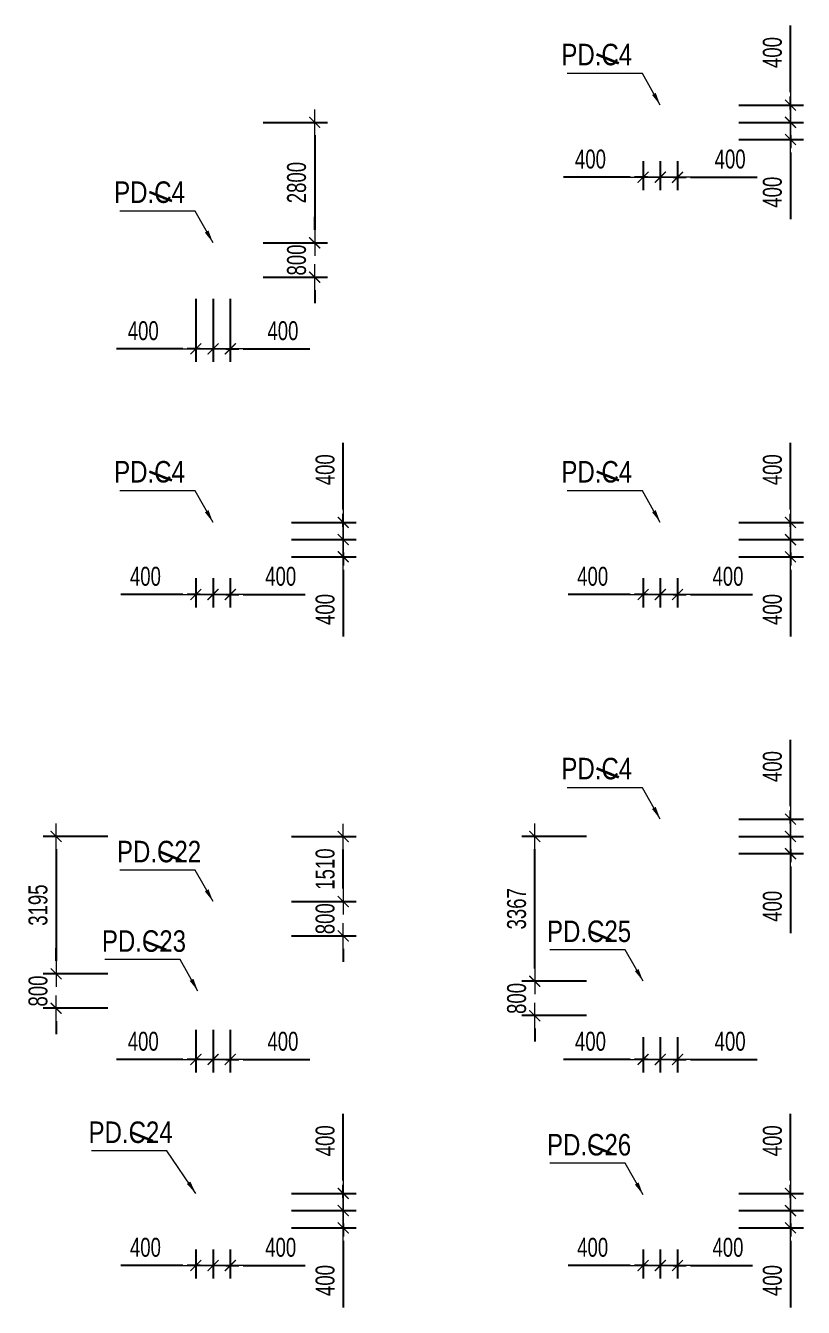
# Model space of a CAD drawing. Header units: millimetres. Extents: x -259680 to 286077, y -1281 to 94455.
# Drawn here: x 156791 to 174877, y 53751 to 83549 of the extents above; entities that cross this region are included whole.
import ezdxf
from ezdxf.enums import TextEntityAlignment as Align

# ---------------------------------------------------------------- set-up
doc = ezdxf.new("R2010")
doc.units = ezdxf.units.MM
doc.layers.get('Defpoints').update_dxf_attribs({"color": 151, "lineweight": 9})
for name, color, linetype, lineweight in [('$0$C1', 20, 'Continuous', 35), ('$1$NDC_S_ANNO', 7, 'Continuous', 20), ('$1$NDC_S_DIM', 1, 'Continuous', 15), ('NDC_S_DIM', 1, 'Continuous', 15)]:
    doc.layers.add(name, color=color, linetype=linetype, lineweight=lineweight)
doc.styles.add('$1$NDC_DIM', font='', dxfattribs={"width": 0.75})
doc.styles.add('$2$ARIAL', font='arial.ttf', dxfattribs={"width": 0.8})
doc.styles.add('NDC_DIM', font='', dxfattribs={"width": 0.75})
doc.styles.get('$1$NDC_DIM').set_extended_font_data('Dotum')
doc.styles.get('NDC_DIM').set_extended_font_data('Dotum')
doc.dimstyles.new('$0$NDC_dim_150', dxfattribs={"dimscale": 150, "dimtxt": 2.2, "dimasz": 1.5, "dimexe": 1.5, "dimexo": 2.5, "dimgap": 1, "dimtad": 1, "dimdec": 0, "dimzin": 0, "dimdsep": 46, "dimtxsty": '$1$NDC_DIM', "dimblk": '$1$DIMMARK', "dimcen": 0.09, "dimdle": 1.2, "dimclrd": 1, "dimclre": 1, "dimclrt": 3, "dimadec": 0, "dimazin": 0, "dimtfac": 1, "dimtdec": 0, "dimtix": 1, "dimtofl": 0, "dimtmove": 0, "dimatfit": 3, "dimfxl": 6, "dimfxlon": 1, "dimtolj": 1, "dimtzin": 0, "dimarcsym": 0})
doc.dimstyles.new('$1$NDC_dim_iso', dxfattribs={"dimtxt": 2.2, "dimasz": 1, "dimexe": 1.5, "dimexo": 2.5, "dimgap": 1, "dimtad": 1, "dimdec": 0, "dimzin": 0, "dimdsep": 46, "dimtxsty": '$1$NDC_DIM', "dimblk": '$1$DIMMARK', "dimcen": 0.09, "dimdle": 1.2, "dimclrd": 1, "dimclre": 1, "dimclrt": 3, "dimadec": 0, "dimazin": 0, "dimtfac": 1, "dimtdec": 0, "dimtix": 1, "dimtofl": 0, "dimtmove": 0, "dimatfit": 3, "dimfxl": 6, "dimfxlon": 1, "dimtolj": 1, "dimtzin": 0, "dimarcsym": 0})
doc.dimstyles.new('NDC_dim_200', dxfattribs={"dimscale": 200, "dimtxt": 2.2, "dimasz": 1.5, "dimexe": 1.5, "dimexo": 2.5, "dimgap": 1, "dimtad": 1, "dimdec": 0, "dimzin": 0, "dimdsep": 46, "dimtxsty": 'NDC_DIM', "dimblk": 'DIMMARK', "dimcen": 0.09, "dimdle": 1.2, "dimclrd": 1, "dimclre": 1, "dimclrt": 3, "dimadec": 0, "dimazin": 0, "dimtfac": 1, "dimtdec": 0, "dimtix": 1, "dimtofl": 0, "dimtmove": 0, "dimatfit": 3, "dimfxl": 6, "dimfxlon": 1, "dimtolj": 1, "dimtzin": 0, "dimarcsym": 0})

# ---------------------------------------------------------------- blocks, each defined once
blk = doc.blocks.new('$1$DIMMARK')
at = {"layer": '$1$NDC_S_DIM', "color": 1}
blk.add_line((-1.5, 0), (1, 0), dxfattribs=at)
at = {"layer": '$1$NDC_S_DIM', "color": 2, "const_width": 0.1}
blk.add_lwpolyline([(-0.424, -0.424), (0.424, 0.424)], dxfattribs=at)
blk = doc.blocks.new('DIMMARK')
at = {"layer": 'NDC_S_DIM', "color": 1}
blk.add_line((-1.5, 0), (1, 0), dxfattribs=at)
at = {"layer": 'NDC_S_DIM', "color": 2, "const_width": 0.1}
blk.add_lwpolyline([(-0.424, -0.424), (0.424, 0.424)], dxfattribs=at)
blk = doc.blocks.new('*D714')
at = {"layer": 'Defpoints', "color": 0, "ltscale": 100, "transparency": 16777216}
for p in [(161150, 71200), (161550, 71200), (161550, 70324)]:
    blk.add_point(p, dxfattribs=at)
at = {"layer": 'NDC_S_DIM', "color": 1, "lineweight": -2, "ltscale": 100, "transparency": 16777216}
for p, q in [((161150, 70700), (161150, 70024)), ((161550, 70700), (161550, 70024)), ((160850, 70324), (160550, 70324)), ((161850, 70324), (163295, 70324))]:
    blk.add_line(p, q, dxfattribs=at)
at = {"layer": 'NDC_S_DIM', "color": 1, "lineweight": -2, "ltscale": 100, "transparency": 16777216, "xscale": 300, "yscale": 300, "zscale": 300}
blk.add_blockref('DIMMARK', (161150, 70324), dxfattribs=at)
at = {"layer": 'NDC_S_DIM', "color": 1, "lineweight": -2, "ltscale": 100, "transparency": 16777216, "xscale": 300, "yscale": 300, "zscale": 300, "rotation": 180}
blk.add_blockref('DIMMARK', (161550, 70324), dxfattribs=at)
at = {"layer": 'NDC_S_DIM', "color": 3, "ltscale": 100, "transparency": 16777216, "insert": (162723, 70745), "char_height": 440, "attachment_point": 5, "style": 'NDC_DIM'}
blk.add_mtext('\\A1;400', dxfattribs=at)
blk = doc.blocks.new('*D715')
at = {"layer": 'Defpoints', "color": 0, "ltscale": 100, "transparency": 16777216}
for p in [(160750, 71200), (161150, 71200), (161150, 70324)]:
    blk.add_point(p, dxfattribs=at)
at = {"layer": 'NDC_S_DIM', "color": 1, "lineweight": -2, "ltscale": 100, "transparency": 16777216}
for p, q in [((160750, 70700), (160750, 70024)), ((161150, 70700), (161150, 70024)), ((160450, 70324), (159005, 70324)), ((161450, 70324), (161750, 70324))]:
    blk.add_line(p, q, dxfattribs=at)
at = {"layer": 'NDC_S_DIM', "color": 1, "lineweight": -2, "ltscale": 100, "transparency": 16777216, "xscale": 300, "yscale": 300, "zscale": 300}
blk.add_blockref('DIMMARK', (160750, 70324), dxfattribs=at)
at = {"layer": 'NDC_S_DIM', "color": 1, "lineweight": -2, "ltscale": 100, "transparency": 16777216, "xscale": 300, "yscale": 300, "zscale": 300, "rotation": 180}
blk.add_blockref('DIMMARK', (161150, 70324), dxfattribs=at)
at = {"layer": 'NDC_S_DIM', "color": 3, "ltscale": 100, "transparency": 16777216, "insert": (159577, 70745), "char_height": 440, "attachment_point": 5, "style": 'NDC_DIM'}
blk.add_mtext('\\A1;400', dxfattribs=at)
blk = doc.blocks.new('*D716')
at = {"layer": 'Defpoints', "color": 0, "ltscale": 100, "transparency": 16777216}
for p in [(161550, 72000), (164177, 72000), (161550, 71600)]:
    blk.add_point(p, dxfattribs=at)
at = {"layer": 'NDC_S_DIM', "color": 1, "lineweight": -2, "ltscale": 100, "transparency": 16777216}
for p, q in [((164177, 72300), (164177, 73849)), ((162977, 72000), (164477, 72000)), ((162977, 71600), (164477, 71600)), ((164177, 71300), (164177, 71000))]:
    blk.add_line(p, q, dxfattribs=at)
at = {"layer": 'NDC_S_DIM', "color": 1, "lineweight": -2, "ltscale": 100, "transparency": 16777216, "xscale": 300, "yscale": 300, "zscale": 300}
for p, rotation in [((164177, 72000), 270), ((164177, 71600), 90)]:
    blk.add_blockref('DIMMARK', p, dxfattribs=dict(at, rotation=rotation))
at = {"layer": 'NDC_S_DIM', "color": 3, "ltscale": 100, "transparency": 16777216, "insert": (163757, 73224), "char_height": 440, "attachment_point": 5, "rotation": 90, "style": 'NDC_DIM'}
blk.add_mtext('\\A1;400', dxfattribs=at)
blk = doc.blocks.new('*D717')
at = {"layer": 'Defpoints', "color": 0, "ltscale": 100, "transparency": 16777216}
for p in [(161550, 71600), (164177, 71600), (161550, 71200)]:
    blk.add_point(p, dxfattribs=at)
at = {"layer": 'NDC_S_DIM', "color": 1, "lineweight": -2, "ltscale": 100, "transparency": 16777216}
for p, q in [((164177, 71900), (164177, 72200)), ((162977, 71600), (164477, 71600)), ((162977, 71200), (164477, 71200)), ((164177, 70900), (164177, 69351))]:
    blk.add_line(p, q, dxfattribs=at)
at = {"layer": 'NDC_S_DIM', "color": 1, "lineweight": -2, "ltscale": 100, "transparency": 16777216, "xscale": 300, "yscale": 300, "zscale": 300}
for p, rotation in [((164177, 71600), 270), ((164177, 71200), 90)]:
    blk.add_blockref('DIMMARK', p, dxfattribs=dict(at, rotation=rotation))
at = {"layer": 'NDC_S_DIM', "color": 3, "ltscale": 100, "transparency": 16777216, "insert": (163757, 69976), "char_height": 440, "attachment_point": 5, "rotation": 90, "style": 'NDC_DIM'}
blk.add_mtext('\\A1;400', dxfattribs=at)
blk = doc.blocks.new('*D718')
at = {"layer": 'Defpoints', "color": 0, "ltscale": 100, "transparency": 16777216}
for p in [(171550, 71200), (171950, 71200), (171950, 70324)]:
    blk.add_point(p, dxfattribs=at)
at = {"layer": 'NDC_S_DIM', "color": 1, "lineweight": -2, "ltscale": 100, "transparency": 16777216}
for p, q in [((171550, 70700), (171550, 70024)), ((171950, 70700), (171950, 70024)), ((171250, 70324), (170950, 70324)), ((172250, 70324), (173695, 70324))]:
    blk.add_line(p, q, dxfattribs=at)
at = {"layer": 'NDC_S_DIM', "color": 1, "lineweight": -2, "ltscale": 100, "transparency": 16777216, "xscale": 300, "yscale": 300, "zscale": 300}
blk.add_blockref('DIMMARK', (171550, 70324), dxfattribs=at)
at = {"layer": 'NDC_S_DIM', "color": 1, "lineweight": -2, "ltscale": 100, "transparency": 16777216, "xscale": 300, "yscale": 300, "zscale": 300, "rotation": 180}
blk.add_blockref('DIMMARK', (171950, 70324), dxfattribs=at)
at = {"layer": 'NDC_S_DIM', "color": 3, "ltscale": 100, "transparency": 16777216, "insert": (173123, 70745), "char_height": 440, "attachment_point": 5, "style": 'NDC_DIM'}
blk.add_mtext('\\A1;400', dxfattribs=at)
blk = doc.blocks.new('*D719')
at = {"layer": 'Defpoints', "color": 0, "ltscale": 100, "transparency": 16777216}
for p in [(171150, 71200), (171550, 71200), (171550, 70324)]:
    blk.add_point(p, dxfattribs=at)
at = {"layer": 'NDC_S_DIM', "color": 1, "lineweight": -2, "ltscale": 100, "transparency": 16777216}
for p, q in [((171150, 70700), (171150, 70024)), ((171550, 70700), (171550, 70024)), ((170850, 70324), (169405, 70324)), ((171850, 70324), (172150, 70324))]:
    blk.add_line(p, q, dxfattribs=at)
at = {"layer": 'NDC_S_DIM', "color": 1, "lineweight": -2, "ltscale": 100, "transparency": 16777216, "xscale": 300, "yscale": 300, "zscale": 300}
blk.add_blockref('DIMMARK', (171150, 70324), dxfattribs=at)
at = {"layer": 'NDC_S_DIM', "color": 1, "lineweight": -2, "ltscale": 100, "transparency": 16777216, "xscale": 300, "yscale": 300, "zscale": 300, "rotation": 180}
blk.add_blockref('DIMMARK', (171550, 70324), dxfattribs=at)
at = {"layer": 'NDC_S_DIM', "color": 3, "ltscale": 100, "transparency": 16777216, "insert": (169977, 70745), "char_height": 440, "attachment_point": 5, "style": 'NDC_DIM'}
blk.add_mtext('\\A1;400', dxfattribs=at)
blk = doc.blocks.new('*D720')
at = {"layer": 'Defpoints', "color": 0, "ltscale": 100, "transparency": 16777216}
for p in [(171950, 72000), (174577, 72000), (171950, 71600)]:
    blk.add_point(p, dxfattribs=at)
at = {"layer": 'NDC_S_DIM', "color": 1, "lineweight": -2, "ltscale": 100, "transparency": 16777216}
for p, q in [((174577, 72300), (174577, 73849)), ((173377, 72000), (174877, 72000)), ((173377, 71600), (174877, 71600)), ((174577, 71300), (174577, 71000))]:
    blk.add_line(p, q, dxfattribs=at)
at = {"layer": 'NDC_S_DIM', "color": 1, "lineweight": -2, "ltscale": 100, "transparency": 16777216, "xscale": 300, "yscale": 300, "zscale": 300}
for p, rotation in [((174577, 72000), 270), ((174577, 71600), 90)]:
    blk.add_blockref('DIMMARK', p, dxfattribs=dict(at, rotation=rotation))
at = {"layer": 'NDC_S_DIM', "color": 3, "ltscale": 100, "transparency": 16777216, "insert": (174157, 73224), "char_height": 440, "attachment_point": 5, "rotation": 90, "style": 'NDC_DIM'}
blk.add_mtext('\\A1;400', dxfattribs=at)
blk = doc.blocks.new('*D721')
at = {"layer": 'Defpoints', "color": 0, "ltscale": 100, "transparency": 16777216}
for p in [(171950, 71600), (174577, 71600), (171950, 71200)]:
    blk.add_point(p, dxfattribs=at)
at = {"layer": 'NDC_S_DIM', "color": 1, "lineweight": -2, "ltscale": 100, "transparency": 16777216}
for p, q in [((174577, 71900), (174577, 72200)), ((173377, 71600), (174877, 71600)), ((173377, 71200), (174877, 71200)), ((174577, 70900), (174577, 69351))]:
    blk.add_line(p, q, dxfattribs=at)
at = {"layer": 'NDC_S_DIM', "color": 1, "lineweight": -2, "ltscale": 100, "transparency": 16777216, "xscale": 300, "yscale": 300, "zscale": 300}
for p, rotation in [((174577, 71600), 270), ((174577, 71200), 90)]:
    blk.add_blockref('DIMMARK', p, dxfattribs=dict(at, rotation=rotation))
at = {"layer": 'NDC_S_DIM', "color": 3, "ltscale": 100, "transparency": 16777216, "insert": (174157, 69976), "char_height": 440, "attachment_point": 5, "rotation": 90, "style": 'NDC_DIM'}
blk.add_mtext('\\A1;400', dxfattribs=at)
blk = doc.blocks.new('*D734')
at = {"layer": 'Defpoints', "color": 0, "ltscale": 100, "transparency": 16777216}
for p in [(171550, 80900), (171950, 80900), (171950, 80024)]:
    blk.add_point(p, dxfattribs=at)
at = {"layer": 'NDC_S_DIM', "color": 1, "lineweight": -2, "ltscale": 100, "transparency": 16777216}
for p, q in [((171550, 80400), (171550, 79724)), ((171950, 80400), (171950, 79724)), ((171250, 80024), (170950, 80024)), ((172250, 80024), (173799, 80024))]:
    blk.add_line(p, q, dxfattribs=at)
at = {"layer": 'NDC_S_DIM', "color": 1, "lineweight": -2, "ltscale": 100, "transparency": 16777216, "xscale": 300, "yscale": 300, "zscale": 300}
blk.add_blockref('DIMMARK', (171550, 80024), dxfattribs=at)
at = {"layer": 'NDC_S_DIM', "color": 1, "lineweight": -2, "ltscale": 100, "transparency": 16777216, "xscale": 300, "yscale": 300, "zscale": 300, "rotation": 180}
blk.add_blockref('DIMMARK', (171950, 80024), dxfattribs=at)
at = {"layer": 'NDC_S_DIM', "color": 3, "ltscale": 100, "transparency": 16777216, "insert": (173174, 80444), "char_height": 440, "attachment_point": 5, "style": 'NDC_DIM'}
blk.add_mtext('\\A1;400', dxfattribs=at)
blk = doc.blocks.new('*D735')
at = {"layer": 'Defpoints', "color": 0, "ltscale": 100, "transparency": 16777216}
for p in [(171150, 80900), (171550, 80900), (171550, 80024)]:
    blk.add_point(p, dxfattribs=at)
at = {"layer": 'NDC_S_DIM', "color": 1, "lineweight": -2, "ltscale": 100, "transparency": 16777216}
for p, q in [((171150, 80400), (171150, 79724)), ((171550, 80400), (171550, 79724)), ((170850, 80024), (169301, 80024)), ((171850, 80024), (172150, 80024))]:
    blk.add_line(p, q, dxfattribs=at)
at = {"layer": 'NDC_S_DIM', "color": 1, "lineweight": -2, "ltscale": 100, "transparency": 16777216, "xscale": 300, "yscale": 300, "zscale": 300}
blk.add_blockref('DIMMARK', (171150, 80024), dxfattribs=at)
at = {"layer": 'NDC_S_DIM', "color": 1, "lineweight": -2, "ltscale": 100, "transparency": 16777216, "xscale": 300, "yscale": 300, "zscale": 300, "rotation": 180}
blk.add_blockref('DIMMARK', (171550, 80024), dxfattribs=at)
at = {"layer": 'NDC_S_DIM', "color": 3, "ltscale": 100, "transparency": 16777216, "insert": (169926, 80444), "char_height": 440, "attachment_point": 5, "style": 'NDC_DIM'}
blk.add_mtext('\\A1;400', dxfattribs=at)
blk = doc.blocks.new('*D736')
at = {"layer": 'Defpoints', "color": 0, "ltscale": 100, "transparency": 16777216}
for p in [(171950, 81700), (174577, 81700), (171950, 81300)]:
    blk.add_point(p, dxfattribs=at)
at = {"layer": 'NDC_S_DIM', "color": 1, "lineweight": -2, "ltscale": 100, "transparency": 16777216}
for p, q in [((174577, 82000), (174577, 83549)), ((173377, 81700), (174877, 81700)), ((173377, 81300), (174877, 81300)), ((174577, 81000), (174577, 80700))]:
    blk.add_line(p, q, dxfattribs=at)
at = {"layer": 'NDC_S_DIM', "color": 1, "lineweight": -2, "ltscale": 100, "transparency": 16777216, "xscale": 300, "yscale": 300, "zscale": 300}
for p, rotation in [((174577, 81700), 270), ((174577, 81300), 90)]:
    blk.add_blockref('DIMMARK', p, dxfattribs=dict(at, rotation=rotation))
at = {"layer": 'NDC_S_DIM', "color": 3, "ltscale": 100, "transparency": 16777216, "insert": (174157, 82924), "char_height": 440, "attachment_point": 5, "rotation": 90, "style": 'NDC_DIM'}
blk.add_mtext('\\A1;400', dxfattribs=at)
blk = doc.blocks.new('*D737')
at = {"layer": 'Defpoints', "color": 0, "ltscale": 100, "transparency": 16777216}
for p in [(171950, 81300), (174577, 81300), (171950, 80900)]:
    blk.add_point(p, dxfattribs=at)
at = {"layer": 'NDC_S_DIM', "color": 1, "lineweight": -2, "ltscale": 100, "transparency": 16777216}
for p, q in [((174577, 81600), (174577, 81900)), ((173377, 81300), (174877, 81300)), ((173377, 80900), (174877, 80900)), ((174577, 80600), (174577, 79051))]:
    blk.add_line(p, q, dxfattribs=at)
at = {"layer": 'NDC_S_DIM', "color": 1, "lineweight": -2, "ltscale": 100, "transparency": 16777216, "xscale": 300, "yscale": 300, "zscale": 300}
for p, rotation in [((174577, 81300), 270), ((174577, 80900), 90)]:
    blk.add_blockref('DIMMARK', p, dxfattribs=dict(at, rotation=rotation))
at = {"layer": 'NDC_S_DIM', "color": 3, "ltscale": 100, "transparency": 16777216, "insert": (174157, 79676), "char_height": 440, "attachment_point": 5, "rotation": 90, "style": 'NDC_DIM'}
blk.add_mtext('\\A1;400', dxfattribs=at)
blk = doc.blocks.new('*D748')
at = {"layer": 'Defpoints', "color": 0, "ltscale": 100, "transparency": 16777216}
for p in [(161150, 60705), (161550, 60705), (161550, 59515)]:
    blk.add_point(p, dxfattribs=at)
at = {"layer": 'NDC_S_DIM', "color": 1, "lineweight": -2, "ltscale": 100, "transparency": 16777216}
for p, q in [((161150, 60205), (161150, 59215)), ((161550, 60205), (161550, 59215)), ((160850, 59515), (160550, 59515)), ((161850, 59515), (163399, 59515))]:
    blk.add_line(p, q, dxfattribs=at)
at = {"layer": 'NDC_S_DIM', "color": 1, "lineweight": -2, "ltscale": 100, "transparency": 16777216, "xscale": 300, "yscale": 300, "zscale": 300}
blk.add_blockref('DIMMARK', (161150, 59515), dxfattribs=at)
at = {"layer": 'NDC_S_DIM', "color": 1, "lineweight": -2, "ltscale": 100, "transparency": 16777216, "xscale": 300, "yscale": 300, "zscale": 300, "rotation": 180}
blk.add_blockref('DIMMARK', (161550, 59515), dxfattribs=at)
at = {"layer": 'NDC_S_DIM', "color": 3, "ltscale": 100, "transparency": 16777216, "insert": (162774, 59935), "char_height": 440, "attachment_point": 5, "style": 'NDC_DIM'}
blk.add_mtext('\\A1;400', dxfattribs=at)
blk = doc.blocks.new('*D749')
at = {"layer": 'Defpoints', "color": 0, "ltscale": 100, "transparency": 16777216}
for p in [(160750, 60705), (161150, 60705), (161150, 59515)]:
    blk.add_point(p, dxfattribs=at)
at = {"layer": 'NDC_S_DIM', "color": 1, "lineweight": -2, "ltscale": 100, "transparency": 16777216}
for p, q in [((160750, 60205), (160750, 59215)), ((161150, 60205), (161150, 59215)), ((160450, 59515), (158901, 59515)), ((161450, 59515), (161750, 59515))]:
    blk.add_line(p, q, dxfattribs=at)
at = {"layer": 'NDC_S_DIM', "color": 1, "lineweight": -2, "ltscale": 100, "transparency": 16777216, "xscale": 300, "yscale": 300, "zscale": 300}
blk.add_blockref('DIMMARK', (160750, 59515), dxfattribs=at)
at = {"layer": 'NDC_S_DIM', "color": 1, "lineweight": -2, "ltscale": 100, "transparency": 16777216, "xscale": 300, "yscale": 300, "zscale": 300, "rotation": 180}
blk.add_blockref('DIMMARK', (161150, 59515), dxfattribs=at)
at = {"layer": 'NDC_S_DIM', "color": 3, "ltscale": 100, "transparency": 16777216, "insert": (159526, 59935), "char_height": 440, "attachment_point": 5, "style": 'NDC_DIM'}
blk.add_mtext('\\A1;400', dxfattribs=at)
blk = doc.blocks.new('*D750')
at = {"layer": 'Defpoints', "color": 0, "ltscale": 100, "transparency": 16777216}
for p in [(161550, 64696), (164177, 64696), (161550, 63186)]:
    blk.add_point(p, dxfattribs=at)
at = {"layer": 'NDC_S_DIM', "color": 1, "lineweight": -2, "ltscale": 100, "transparency": 16777216}
for p, q in [((162977, 64696), (164477, 64696)), ((164177, 63486), (164177, 64396)), ((162977, 63186), (164477, 63186))]:
    blk.add_line(p, q, dxfattribs=at)
at = {"layer": 'NDC_S_DIM', "color": 1, "lineweight": -2, "ltscale": 100, "transparency": 16777216, "xscale": 300, "yscale": 300, "zscale": 300}
for p, rotation in [((164177, 64696), 90), ((164177, 63186), 270)]:
    blk.add_blockref('DIMMARK', p, dxfattribs=dict(at, rotation=rotation))
at = {"layer": 'NDC_S_DIM', "color": 3, "ltscale": 100, "transparency": 16777216, "insert": (163757, 63941), "char_height": 440, "attachment_point": 5, "rotation": 90, "style": 'NDC_DIM'}
blk.add_mtext('\\A1;1510', dxfattribs=at)
blk = doc.blocks.new('*D751')
at = {"layer": 'Defpoints', "color": 0, "ltscale": 100, "transparency": 16777216}
for p in [(161550, 63186), (164177, 63186), (161550, 62386)]:
    blk.add_point(p, dxfattribs=at)
at = {"layer": 'NDC_S_DIM', "color": 1, "lineweight": -2, "ltscale": 100, "transparency": 16777216}
for p, q in [((164177, 63486), (164177, 63786)), ((162977, 63186), (164477, 63186)), ((162977, 62386), (164477, 62386)), ((164177, 62086), (164177, 61786))]:
    blk.add_line(p, q, dxfattribs=at)
at = {"layer": 'NDC_S_DIM', "color": 1, "lineweight": -2, "ltscale": 100, "transparency": 16777216, "xscale": 300, "yscale": 300, "zscale": 300}
for p, rotation in [((164177, 63186), 270), ((164177, 62386), 90)]:
    blk.add_blockref('DIMMARK', p, dxfattribs=dict(at, rotation=rotation))
at = {"layer": 'NDC_S_DIM', "color": 3, "ltscale": 100, "transparency": 16777216, "insert": (163757, 62786), "char_height": 440, "attachment_point": 5, "rotation": 90, "style": 'NDC_DIM'}
blk.add_mtext('\\A1;800', dxfattribs=at)
blk = doc.blocks.new('*D754')
at = {"layer": 'Defpoints', "color": 0, "ltscale": 100, "transparency": 16777216}
for p in [(171950, 65100), (174577, 65100), (171950, 64700)]:
    blk.add_point(p, dxfattribs=at)
at = {"layer": 'NDC_S_DIM', "color": 1, "lineweight": -2, "ltscale": 100, "transparency": 16777216}
for p, q in [((174577, 65400), (174577, 66949)), ((173377, 65100), (174877, 65100)), ((173377, 64700), (174877, 64700)), ((174577, 64400), (174577, 64100))]:
    blk.add_line(p, q, dxfattribs=at)
at = {"layer": 'NDC_S_DIM', "color": 1, "lineweight": -2, "ltscale": 100, "transparency": 16777216, "xscale": 300, "yscale": 300, "zscale": 300}
for p, rotation in [((174577, 65100), 270), ((174577, 64700), 90)]:
    blk.add_blockref('DIMMARK', p, dxfattribs=dict(at, rotation=rotation))
at = {"layer": 'NDC_S_DIM', "color": 3, "ltscale": 100, "transparency": 16777216, "insert": (174157, 66324), "char_height": 440, "attachment_point": 5, "rotation": 90, "style": 'NDC_DIM'}
blk.add_mtext('\\A1;400', dxfattribs=at)
blk = doc.blocks.new('*D755')
at = {"layer": 'Defpoints', "color": 0, "ltscale": 100, "transparency": 16777216}
for p in [(171950, 64700), (174577, 64700), (171950, 64300)]:
    blk.add_point(p, dxfattribs=at)
at = {"layer": 'NDC_S_DIM', "color": 1, "lineweight": -2, "ltscale": 100, "transparency": 16777216}
for p, q in [((174577, 65000), (174577, 65300)), ((173377, 64700), (174877, 64700)), ((173377, 64300), (174877, 64300)), ((174577, 64000), (174577, 62451))]:
    blk.add_line(p, q, dxfattribs=at)
at = {"layer": 'NDC_S_DIM', "color": 1, "lineweight": -2, "ltscale": 100, "transparency": 16777216, "xscale": 300, "yscale": 300, "zscale": 300}
for p, rotation in [((174577, 64700), 270), ((174577, 64300), 90)]:
    blk.add_blockref('DIMMARK', p, dxfattribs=dict(at, rotation=rotation))
at = {"layer": 'NDC_S_DIM', "color": 3, "ltscale": 100, "transparency": 16777216, "insert": (174157, 63076), "char_height": 440, "attachment_point": 5, "rotation": 90, "style": 'NDC_DIM'}
blk.add_mtext('\\A1;400', dxfattribs=at)
blk = doc.blocks.new('*D780')
at = {"layer": 'Defpoints', "color": 0, "ltscale": 100, "transparency": 16777216}
for p in [(171550, 55600), (171950, 55600), (171950, 54724)]:
    blk.add_point(p, dxfattribs=at)
at = {"layer": 'NDC_S_DIM', "color": 1, "lineweight": -2, "ltscale": 100, "transparency": 16777216}
for p, q in [((171550, 55100), (171550, 54424)), ((171950, 55100), (171950, 54424)), ((171250, 54724), (170950, 54724)), ((172250, 54724), (173695, 54724))]:
    blk.add_line(p, q, dxfattribs=at)
at = {"layer": 'NDC_S_DIM', "color": 1, "lineweight": -2, "ltscale": 100, "transparency": 16777216, "xscale": 300, "yscale": 300, "zscale": 300}
blk.add_blockref('DIMMARK', (171550, 54724), dxfattribs=at)
at = {"layer": 'NDC_S_DIM', "color": 1, "lineweight": -2, "ltscale": 100, "transparency": 16777216, "xscale": 300, "yscale": 300, "zscale": 300, "rotation": 180}
blk.add_blockref('DIMMARK', (171950, 54724), dxfattribs=at)
at = {"layer": 'NDC_S_DIM', "color": 3, "ltscale": 100, "transparency": 16777216, "insert": (173123, 55145), "char_height": 440, "attachment_point": 5, "style": 'NDC_DIM'}
blk.add_mtext('\\A1;400', dxfattribs=at)
blk = doc.blocks.new('*D781')
at = {"layer": 'Defpoints', "color": 0, "ltscale": 100, "transparency": 16777216}
for p in [(171150, 55600), (171550, 55600), (171550, 54724)]:
    blk.add_point(p, dxfattribs=at)
at = {"layer": 'NDC_S_DIM', "color": 1, "lineweight": -2, "ltscale": 100, "transparency": 16777216}
for p, q in [((171150, 55100), (171150, 54424)), ((171550, 55100), (171550, 54424)), ((170850, 54724), (169405, 54724)), ((171850, 54724), (172150, 54724))]:
    blk.add_line(p, q, dxfattribs=at)
at = {"layer": 'NDC_S_DIM', "color": 1, "lineweight": -2, "ltscale": 100, "transparency": 16777216, "xscale": 300, "yscale": 300, "zscale": 300}
blk.add_blockref('DIMMARK', (171150, 54724), dxfattribs=at)
at = {"layer": 'NDC_S_DIM', "color": 1, "lineweight": -2, "ltscale": 100, "transparency": 16777216, "xscale": 300, "yscale": 300, "zscale": 300, "rotation": 180}
blk.add_blockref('DIMMARK', (171550, 54724), dxfattribs=at)
at = {"layer": 'NDC_S_DIM', "color": 3, "ltscale": 100, "transparency": 16777216, "insert": (169977, 55145), "char_height": 440, "attachment_point": 5, "style": 'NDC_DIM'}
blk.add_mtext('\\A1;400', dxfattribs=at)
blk = doc.blocks.new('*D782')
at = {"layer": 'Defpoints', "color": 0, "ltscale": 100, "transparency": 16777216}
for p in [(171950, 56400), (174577, 56400), (171950, 56000)]:
    blk.add_point(p, dxfattribs=at)
at = {"layer": 'NDC_S_DIM', "color": 1, "lineweight": -2, "ltscale": 100, "transparency": 16777216}
for p, q in [((174577, 56700), (174577, 58249)), ((173377, 56400), (174877, 56400)), ((173377, 56000), (174877, 56000)), ((174577, 55700), (174577, 55400))]:
    blk.add_line(p, q, dxfattribs=at)
at = {"layer": 'NDC_S_DIM', "color": 1, "lineweight": -2, "ltscale": 100, "transparency": 16777216, "xscale": 300, "yscale": 300, "zscale": 300}
for p, rotation in [((174577, 56400), 270), ((174577, 56000), 90)]:
    blk.add_blockref('DIMMARK', p, dxfattribs=dict(at, rotation=rotation))
at = {"layer": 'NDC_S_DIM', "color": 3, "ltscale": 100, "transparency": 16777216, "insert": (174157, 57624), "char_height": 440, "attachment_point": 5, "rotation": 90, "style": 'NDC_DIM'}
blk.add_mtext('\\A1;400', dxfattribs=at)
blk = doc.blocks.new('*D783')
at = {"layer": 'Defpoints', "color": 0, "ltscale": 100, "transparency": 16777216}
for p in [(171950, 56000), (174577, 56000), (171950, 55600)]:
    blk.add_point(p, dxfattribs=at)
at = {"layer": 'NDC_S_DIM', "color": 1, "lineweight": -2, "ltscale": 100, "transparency": 16777216}
for p, q in [((174577, 56300), (174577, 56600)), ((173377, 56000), (174877, 56000)), ((173377, 55600), (174877, 55600)), ((174577, 55300), (174577, 53751))]:
    blk.add_line(p, q, dxfattribs=at)
at = {"layer": 'NDC_S_DIM', "color": 1, "lineweight": -2, "ltscale": 100, "transparency": 16777216, "xscale": 300, "yscale": 300, "zscale": 300}
for p, rotation in [((174577, 56000), 270), ((174577, 55600), 90)]:
    blk.add_blockref('DIMMARK', p, dxfattribs=dict(at, rotation=rotation))
at = {"layer": 'NDC_S_DIM', "color": 3, "ltscale": 100, "transparency": 16777216, "insert": (174157, 54376), "char_height": 440, "attachment_point": 5, "rotation": 90, "style": 'NDC_DIM'}
blk.add_mtext('\\A1;400', dxfattribs=at)
blk = doc.blocks.new('*D784')
at = {"layer": 'Defpoints', "color": 0, "ltscale": 100, "transparency": 16777216}
for p in [(161150, 55600), (161550, 55600), (161550, 54724)]:
    blk.add_point(p, dxfattribs=at)
at = {"layer": 'NDC_S_DIM', "color": 1, "lineweight": -2, "ltscale": 100, "transparency": 16777216}
for p, q in [((161150, 55100), (161150, 54424)), ((161550, 55100), (161550, 54424)), ((160850, 54724), (160550, 54724)), ((161850, 54724), (163295, 54724))]:
    blk.add_line(p, q, dxfattribs=at)
at = {"layer": 'NDC_S_DIM', "color": 1, "lineweight": -2, "ltscale": 100, "transparency": 16777216, "xscale": 300, "yscale": 300, "zscale": 300}
blk.add_blockref('DIMMARK', (161150, 54724), dxfattribs=at)
at = {"layer": 'NDC_S_DIM', "color": 1, "lineweight": -2, "ltscale": 100, "transparency": 16777216, "xscale": 300, "yscale": 300, "zscale": 300, "rotation": 180}
blk.add_blockref('DIMMARK', (161550, 54724), dxfattribs=at)
at = {"layer": 'NDC_S_DIM', "color": 3, "ltscale": 100, "transparency": 16777216, "insert": (162723, 55145), "char_height": 440, "attachment_point": 5, "style": 'NDC_DIM'}
blk.add_mtext('\\A1;400', dxfattribs=at)
blk = doc.blocks.new('*D785')
at = {"layer": 'Defpoints', "color": 0, "ltscale": 100, "transparency": 16777216}
for p in [(160750, 55600), (161150, 55600), (161150, 54724)]:
    blk.add_point(p, dxfattribs=at)
at = {"layer": 'NDC_S_DIM', "color": 1, "lineweight": -2, "ltscale": 100, "transparency": 16777216}
for p, q in [((160750, 55100), (160750, 54424)), ((161150, 55100), (161150, 54424)), ((160450, 54724), (159005, 54724)), ((161450, 54724), (161750, 54724))]:
    blk.add_line(p, q, dxfattribs=at)
at = {"layer": 'NDC_S_DIM', "color": 1, "lineweight": -2, "ltscale": 100, "transparency": 16777216, "xscale": 300, "yscale": 300, "zscale": 300}
blk.add_blockref('DIMMARK', (160750, 54724), dxfattribs=at)
at = {"layer": 'NDC_S_DIM', "color": 1, "lineweight": -2, "ltscale": 100, "transparency": 16777216, "xscale": 300, "yscale": 300, "zscale": 300, "rotation": 180}
blk.add_blockref('DIMMARK', (161150, 54724), dxfattribs=at)
at = {"layer": 'NDC_S_DIM', "color": 3, "ltscale": 100, "transparency": 16777216, "insert": (159577, 55145), "char_height": 440, "attachment_point": 5, "style": 'NDC_DIM'}
blk.add_mtext('\\A1;400', dxfattribs=at)
blk = doc.blocks.new('*D786')
at = {"layer": 'Defpoints', "color": 0, "ltscale": 100, "transparency": 16777216}
for p in [(161550, 56400), (164177, 56400), (161550, 56000)]:
    blk.add_point(p, dxfattribs=at)
at = {"layer": 'NDC_S_DIM', "color": 1, "lineweight": -2, "ltscale": 100, "transparency": 16777216}
for p, q in [((164177, 56700), (164177, 58249)), ((162977, 56400), (164477, 56400)), ((162977, 56000), (164477, 56000)), ((164177, 55700), (164177, 55400))]:
    blk.add_line(p, q, dxfattribs=at)
at = {"layer": 'NDC_S_DIM', "color": 1, "lineweight": -2, "ltscale": 100, "transparency": 16777216, "xscale": 300, "yscale": 300, "zscale": 300}
for p, rotation in [((164177, 56400), 270), ((164177, 56000), 90)]:
    blk.add_blockref('DIMMARK', p, dxfattribs=dict(at, rotation=rotation))
at = {"layer": 'NDC_S_DIM', "color": 3, "ltscale": 100, "transparency": 16777216, "insert": (163757, 57624), "char_height": 440, "attachment_point": 5, "rotation": 90, "style": 'NDC_DIM'}
blk.add_mtext('\\A1;400', dxfattribs=at)
blk = doc.blocks.new('*D787')
at = {"layer": 'Defpoints', "color": 0, "ltscale": 100, "transparency": 16777216}
for p in [(161550, 56000), (164177, 56000), (161550, 55600)]:
    blk.add_point(p, dxfattribs=at)
at = {"layer": 'NDC_S_DIM', "color": 1, "lineweight": -2, "ltscale": 100, "transparency": 16777216}
for p, q in [((164177, 56300), (164177, 56600)), ((162977, 56000), (164477, 56000)), ((162977, 55600), (164477, 55600)), ((164177, 55300), (164177, 53751))]:
    blk.add_line(p, q, dxfattribs=at)
at = {"layer": 'NDC_S_DIM', "color": 1, "lineweight": -2, "ltscale": 100, "transparency": 16777216, "xscale": 300, "yscale": 300, "zscale": 300}
for p, rotation in [((164177, 56000), 270), ((164177, 55600), 90)]:
    blk.add_blockref('DIMMARK', p, dxfattribs=dict(at, rotation=rotation))
at = {"layer": 'NDC_S_DIM', "color": 3, "ltscale": 100, "transparency": 16777216, "insert": (163757, 54376), "char_height": 440, "attachment_point": 5, "rotation": 90, "style": 'NDC_DIM'}
blk.add_mtext('\\A1;400', dxfattribs=at)
blk = doc.blocks.new('*D1169')
at = {"layer": 'Defpoints', "color": 0, "ltscale": 100, "transparency": 16777216}
for p in [(161150, 77700), (161550, 77700), (161550, 76034)]:
    blk.add_point(p, dxfattribs=at)
at = {"layer": 'NDC_S_DIM', "color": 1, "lineweight": -2, "ltscale": 100, "transparency": 16777216}
for p, q in [((161150, 77200), (161150, 75734)), ((161550, 77200), (161550, 75734)), ((160850, 76034), (160550, 76034)), ((161850, 76034), (163399, 76034))]:
    blk.add_line(p, q, dxfattribs=at)
at = {"layer": 'NDC_S_DIM', "color": 1, "lineweight": -2, "ltscale": 100, "transparency": 16777216, "xscale": 300, "yscale": 300, "zscale": 300}
blk.add_blockref('DIMMARK', (161150, 76034), dxfattribs=at)
at = {"layer": 'NDC_S_DIM', "color": 1, "lineweight": -2, "ltscale": 100, "transparency": 16777216, "xscale": 300, "yscale": 300, "zscale": 300, "rotation": 180}
blk.add_blockref('DIMMARK', (161550, 76034), dxfattribs=at)
at = {"layer": 'NDC_S_DIM', "color": 3, "ltscale": 100, "transparency": 16777216, "insert": (162774, 76454), "char_height": 440, "attachment_point": 5, "style": 'NDC_DIM'}
blk.add_mtext('\\A1;400', dxfattribs=at)
blk = doc.blocks.new('*D1170')
at = {"layer": 'Defpoints', "color": 0, "ltscale": 100, "transparency": 16777216}
for p in [(160750, 77700), (161150, 77700), (161150, 76034)]:
    blk.add_point(p, dxfattribs=at)
at = {"layer": 'NDC_S_DIM', "color": 1, "lineweight": -2, "ltscale": 100, "transparency": 16777216}
for p, q in [((160750, 77200), (160750, 75734)), ((161150, 77200), (161150, 75734)), ((160450, 76034), (158901, 76034)), ((161450, 76034), (161750, 76034))]:
    blk.add_line(p, q, dxfattribs=at)
at = {"layer": 'NDC_S_DIM', "color": 1, "lineweight": -2, "ltscale": 100, "transparency": 16777216, "xscale": 300, "yscale": 300, "zscale": 300}
blk.add_blockref('DIMMARK', (160750, 76034), dxfattribs=at)
at = {"layer": 'NDC_S_DIM', "color": 1, "lineweight": -2, "ltscale": 100, "transparency": 16777216, "xscale": 300, "yscale": 300, "zscale": 300, "rotation": 180}
blk.add_blockref('DIMMARK', (161150, 76034), dxfattribs=at)
at = {"layer": 'NDC_S_DIM', "color": 3, "ltscale": 100, "transparency": 16777216, "insert": (159526, 76454), "char_height": 440, "attachment_point": 5, "style": 'NDC_DIM'}
blk.add_mtext('\\A1;400', dxfattribs=at)
blk = doc.blocks.new('*D1167')
at = {"layer": 'Defpoints', "color": 0, "ltscale": 100, "transparency": 16777216}
for p in [(161550, 78500), (161550, 77700), (163513, 77700)]:
    blk.add_point(p, dxfattribs=at)
at = {"layer": 'NDC_S_DIM', "color": 1, "lineweight": -2, "ltscale": 100, "transparency": 16777216}
for p, q in [((163513, 78800), (163513, 79100)), ((162313, 78500), (163813, 78500)), ((162313, 77700), (163813, 77700)), ((163513, 77400), (163513, 77100))]:
    blk.add_line(p, q, dxfattribs=at)
at = {"layer": 'NDC_S_DIM', "color": 1, "lineweight": -2, "ltscale": 100, "transparency": 16777216, "xscale": 300, "yscale": 300, "zscale": 300}
for p, rotation in [((163513, 78500), 270), ((163513, 77700), 90)]:
    blk.add_blockref('DIMMARK', p, dxfattribs=dict(at, rotation=rotation))
at = {"layer": 'NDC_S_DIM', "color": 3, "ltscale": 100, "transparency": 16777216, "insert": (163093, 78100), "char_height": 440, "attachment_point": 5, "rotation": 90, "style": 'NDC_DIM'}
blk.add_mtext('\\A1;800', dxfattribs=at)
blk = doc.blocks.new('*D1168')
at = {"layer": 'Defpoints', "color": 0, "ltscale": 100, "transparency": 16777216}
for p in [(161550, 81300), (161550, 78500), (163513, 78500)]:
    blk.add_point(p, dxfattribs=at)
at = {"layer": 'NDC_S_DIM', "color": 1, "lineweight": -2, "ltscale": 100, "transparency": 16777216}
for p, q in [((162313, 81300), (163813, 81300)), ((163513, 81000), (163513, 78800)), ((162313, 78500), (163813, 78500))]:
    blk.add_line(p, q, dxfattribs=at)
at = {"layer": 'NDC_S_DIM', "color": 1, "lineweight": -2, "ltscale": 100, "transparency": 16777216, "xscale": 300, "yscale": 300, "zscale": 300}
for p, rotation in [((163513, 81300), 90), ((163513, 78500), 270)]:
    blk.add_blockref('DIMMARK', p, dxfattribs=dict(at, rotation=rotation))
at = {"layer": 'NDC_S_DIM', "color": 3, "ltscale": 100, "transparency": 16777216, "insert": (163093, 79900), "char_height": 440, "attachment_point": 5, "rotation": 90, "style": 'NDC_DIM'}
blk.add_mtext('\\A1;2800', dxfattribs=at)
blk = doc.blocks.new('*D1193')
at = {"layer": 'Defpoints', "color": 0, "ltscale": 100, "transparency": 16777216}
for p in [(160750, 64700), (157500, 61505), (160750, 61505)]:
    blk.add_point(p, dxfattribs=at)
at = {"layer": 'NDC_S_DIM', "color": 1, "lineweight": -2, "ltscale": 100, "transparency": 16777216}
for p, q in [((158700, 64700), (157200, 64700)), ((157500, 64400), (157500, 61805)), ((158700, 61505), (157200, 61505))]:
    blk.add_line(p, q, dxfattribs=at)
at = {"layer": 'NDC_S_DIM', "color": 1, "lineweight": -2, "ltscale": 100, "transparency": 16777216, "xscale": 300, "yscale": 300, "zscale": 300}
for p, rotation in [((157500, 64700), 90), ((157500, 61505), 270)]:
    blk.add_blockref('DIMMARK', p, dxfattribs=dict(at, rotation=rotation))
at = {"layer": 'NDC_S_DIM', "color": 3, "ltscale": 100, "transparency": 16777216, "insert": (157080, 63103), "char_height": 440, "attachment_point": 5, "rotation": 90, "style": 'NDC_DIM'}
blk.add_mtext('\\A1;3195', dxfattribs=at)
blk = doc.blocks.new('*D1194')
at = {"layer": 'Defpoints', "color": 0, "ltscale": 100, "transparency": 16777216}
for p in [(160750, 61505), (157500, 60705), (160750, 60705)]:
    blk.add_point(p, dxfattribs=at)
at = {"layer": 'NDC_S_DIM', "color": 1, "lineweight": -2, "ltscale": 100, "transparency": 16777216}
for p, q in [((157500, 61805), (157500, 62105)), ((158700, 61505), (157200, 61505)), ((158700, 60705), (157200, 60705)), ((157500, 60405), (157500, 60105))]:
    blk.add_line(p, q, dxfattribs=at)
at = {"layer": 'NDC_S_DIM', "color": 1, "lineweight": -2, "ltscale": 100, "transparency": 16777216, "xscale": 300, "yscale": 300, "zscale": 300}
for p, rotation in [((157500, 61505), 270), ((157500, 60705), 90)]:
    blk.add_blockref('DIMMARK', p, dxfattribs=dict(at, rotation=rotation))
at = {"layer": 'NDC_S_DIM', "color": 3, "ltscale": 100, "transparency": 16777216, "insert": (157080, 61105), "char_height": 440, "attachment_point": 5, "rotation": 90, "style": 'NDC_DIM'}
blk.add_mtext('\\A1;800', dxfattribs=at)
blk = doc.blocks.new('*D1195')
at = {"layer": 'Defpoints', "color": 0, "ltscale": 100, "transparency": 16777216}
for p in [(168630, 64700), (172210, 64700), (171950, 61333)]:
    blk.add_point(p, dxfattribs=at)
at = {"layer": 'NDC_S_DIM', "color": 1, "lineweight": -2, "ltscale": 100, "transparency": 16777216}
for p, q in [((169830, 64700), (168330, 64700)), ((168630, 61633), (168630, 64400)), ((169830, 61333), (168330, 61333))]:
    blk.add_line(p, q, dxfattribs=at)
at = {"layer": 'NDC_S_DIM', "color": 1, "lineweight": -2, "ltscale": 100, "transparency": 16777216, "xscale": 300, "yscale": 300, "zscale": 300}
for p, rotation in [((168630, 64700), 90), ((168630, 61333), 270)]:
    blk.add_blockref('DIMMARK', p, dxfattribs=dict(at, rotation=rotation))
at = {"layer": 'NDC_S_DIM', "color": 3, "ltscale": 100, "transparency": 16777216, "insert": (168210, 63017), "char_height": 440, "attachment_point": 5, "rotation": 90, "style": 'NDC_DIM'}
blk.add_mtext('\\A1;3367', dxfattribs=at)
blk = doc.blocks.new('*D1196')
at = {"layer": 'Defpoints', "color": 0, "ltscale": 100, "transparency": 16777216}
for p in [(171950, 61333), (168630, 60533), (171950, 60533)]:
    blk.add_point(p, dxfattribs=at)
at = {"layer": 'NDC_S_DIM', "color": 1, "lineweight": -2, "ltscale": 100, "transparency": 16777216}
for p, q in [((168630, 61633), (168630, 61933)), ((169830, 61333), (168330, 61333)), ((169830, 60533), (168330, 60533)), ((168630, 60233), (168630, 59933))]:
    blk.add_line(p, q, dxfattribs=at)
at = {"layer": 'NDC_S_DIM', "color": 1, "lineweight": -2, "ltscale": 100, "transparency": 16777216, "xscale": 300, "yscale": 300, "zscale": 300}
for p, rotation in [((168630, 61333), 270), ((168630, 60533), 90)]:
    blk.add_blockref('DIMMARK', p, dxfattribs=dict(at, rotation=rotation))
at = {"layer": 'NDC_S_DIM', "color": 3, "ltscale": 100, "transparency": 16777216, "insert": (168210, 60933), "char_height": 440, "attachment_point": 5, "rotation": 90, "style": 'NDC_DIM'}
blk.add_mtext('\\A1;800', dxfattribs=at)
blk = doc.blocks.new('*D1197')
at = {"layer": 'Defpoints', "color": 0, "ltscale": 100, "transparency": 16777216}
for p in [(171550, 60533), (171950, 60533), (171950, 59515)]:
    blk.add_point(p, dxfattribs=at)
at = {"layer": 'NDC_S_DIM', "color": 1, "lineweight": -2, "ltscale": 100, "transparency": 16777216}
for p, q in [((171550, 60033), (171550, 59215)), ((171950, 60033), (171950, 59215)), ((171250, 59515), (170950, 59515)), ((172250, 59515), (173799, 59515))]:
    blk.add_line(p, q, dxfattribs=at)
at = {"layer": 'NDC_S_DIM', "color": 1, "lineweight": -2, "ltscale": 100, "transparency": 16777216, "xscale": 300, "yscale": 300, "zscale": 300}
blk.add_blockref('DIMMARK', (171550, 59515), dxfattribs=at)
at = {"layer": 'NDC_S_DIM', "color": 1, "lineweight": -2, "ltscale": 100, "transparency": 16777216, "xscale": 300, "yscale": 300, "zscale": 300, "rotation": 180}
blk.add_blockref('DIMMARK', (171950, 59515), dxfattribs=at)
at = {"layer": 'NDC_S_DIM', "color": 3, "ltscale": 100, "transparency": 16777216, "insert": (173174, 59935), "char_height": 440, "attachment_point": 5, "style": 'NDC_DIM'}
blk.add_mtext('\\A1;400', dxfattribs=at)
blk = doc.blocks.new('*D1198')
at = {"layer": 'Defpoints', "color": 0, "ltscale": 100, "transparency": 16777216}
for p in [(171150, 60533), (171550, 60533), (171550, 59515)]:
    blk.add_point(p, dxfattribs=at)
at = {"layer": 'NDC_S_DIM', "color": 1, "lineweight": -2, "ltscale": 100, "transparency": 16777216}
for p, q in [((171150, 60033), (171150, 59215)), ((171550, 60033), (171550, 59215)), ((170850, 59515), (169301, 59515)), ((171850, 59515), (172150, 59515))]:
    blk.add_line(p, q, dxfattribs=at)
at = {"layer": 'NDC_S_DIM', "color": 1, "lineweight": -2, "ltscale": 100, "transparency": 16777216, "xscale": 300, "yscale": 300, "zscale": 300}
blk.add_blockref('DIMMARK', (171150, 59515), dxfattribs=at)
at = {"layer": 'NDC_S_DIM', "color": 1, "lineweight": -2, "ltscale": 100, "transparency": 16777216, "xscale": 300, "yscale": 300, "zscale": 300, "rotation": 180}
blk.add_blockref('DIMMARK', (171550, 59515), dxfattribs=at)
at = {"layer": 'NDC_S_DIM', "color": 3, "ltscale": 100, "transparency": 16777216, "insert": (169926, 59935), "char_height": 440, "attachment_point": 5, "style": 'NDC_DIM'}
blk.add_mtext('\\A1;400', dxfattribs=at)
blk = doc.blocks.new('*U220')
at = {"layer": '$1$NDC_S_ANNO', "ltscale": 0.8, "style": '$2$ARIAL', "width": 0.8}
blk.add_attdef('TEN', text='', height=2.5, dxfattribs=at).set_placement((-2.58, 1.03), align=Align.MIDDLE_CENTER)
at = {"layer": '$1$NDC_S_ANNO', "ltscale": 0.8, "style": '$2$ARIAL', "width": 0.8, "flags": 1}
blk.add_attdef('CHU_THICH', text='', height=2.5, dxfattribs=at).set_placement((0, 0), align=Align.MIDDLE_CENTER)
at = {"layer": 'Defpoints'}
blk.add_leader([(0, 0), (-2.58, 1.03)], dimstyle='$1$NDC_dim_iso', override={"dimgap": 0.625, "dimtad": 0}, dxfattribs=at)
blk = doc.blocks.new('$0$co t check')
at = {"layer": '$0$C1', "xscale": 200, "yscale": 200, "zscale": 200}
for p, values in [((168548, 82671), {'TEN': 'PD.C4'}), ((158148, 79471), {'TEN': 'PD.C4'}), ((158148, 72971), {'TEN': 'PD.C4'}), ((168548, 72971), {'TEN': 'PD.C4'}), ((168548, 66071), {'TEN': 'PD.C4'}), ((158369, 64142), {'TEN': 'PD.C22'}), ((168369, 62289), {'TEN': 'PD.C25'}), ((158018, 62061), {'TEN': 'PD.C23'}), ((157708, 57617), {'TEN': 'PD.C24'}), ((168369, 57326), {'TEN': 'PD.C26'})]:
    blk.add_blockref('*U220', p, dxfattribs=at).add_auto_attribs(values)
at = {"layer": '$0$C1'}
for points in [[(169509, 81700), (169092, 82432), (167343, 82432)], [(159109, 78500), (158692, 79232), (156943, 79232)], [(159109, 72000), (158692, 72732), (156943, 72732)], [(169509, 72000), (169092, 72732), (167343, 72732)], [(169509, 65100), (169092, 65832), (167343, 65832)], [(159109, 63186), (158692, 63917), (156943, 63917)], [(169109, 61333), (168692, 62065), (166943, 62065)], [(158758, 61105), (158341, 61837), (156592, 61837)], [(158709, 56400), (158031, 57393), (156281, 57393)], [(169109, 56370), (168692, 57102), (166943, 57102)]]:
    blk.add_leader(points, dimstyle='$0$NDC_dim_150', override={"dimasz": 2, "dimgap": 1, "dimtad": 0}, dxfattribs=at)

msp = doc.modelspace()

# ---------------------------------------------------------------- block references
at = {"layer": '$1$NDC_S_DIM'}
msp.add_blockref('$0$co t check', (2040.6, 0), dxfattribs=at)

# ---------------------------------------------------------------- dimensions: what is measured, and where the dimension line sits
at = {"layer": 'NDC_S_DIM', "ltscale": 100}
for base, p1, p2, picture, middle in [((174576.7, 81700), (171950, 81300), (171950, 81700), '*D736', (174576.7, 82924.3)), ((174576.7, 81300), (171950, 80900), (171950, 81300), '*D737', (174576.7, 79675.7)), ((164176.7, 72000), (161550, 71600), (161550, 72000), '*D716', (164176.7, 73224.3)), ((174576.7, 72000), (171950, 71600), (171950, 72000), '*D720', (174576.7, 73224.3)), ((164176.7, 71600), (161550, 71200), (161550, 71600), '*D717', (164176.7, 69975.7)), ((174576.7, 71600), (171950, 71200), (171950, 71600), '*D721', (174576.7, 69975.7)), ((174576.7, 65100), (171950, 64700), (171950, 65100), '*D754', (174576.7, 66324.3)), ((174576.7, 64700), (171950, 64300), (171950, 64700), '*D755', (174576.7, 63075.7)), ((164176.7, 64696), (161550, 63185.7), (161550, 64696), '*D750', (164176.7, 63940.8)), ((164176.7, 63185.7), (161550, 62385.7), (161550, 63185.7), '*D751', (164176.7, 62785.7)), ((164176.7, 56400), (161550, 56000), (161550, 56400), '*D786', (164176.7, 57624.3)), ((174576.7, 56400), (171950, 56000), (171950, 56400), '*D782', (174576.7, 57624.3)), ((164176.7, 56000), (161550, 55600), (161550, 56000), '*D787', (164176.7, 54375.7)), ((174576.7, 56000), (171950, 55600), (171950, 56000), '*D783', (174576.7, 54375.7))]:
    dim = msp.add_linear_dim(base=base, p1=p1, p2=p2, angle=90, dimstyle='NDC_dim_200', dxfattribs=at)
    dim.commit()
    dim.dimension.update_dxf_attribs({"geometry": picture, "text_midpoint": middle, "dimtype": 160})
for base, p1, p2, picture, middle in [((163513.3, 78500), (161550, 81300), (161550, 78500), '*D1168', (163093.3, 79900)), ((163513.3, 77700), (161550, 78500), (161550, 77700), '*D1167', (163093.3, 78100)), ((157500, 61505.1), (160750.3, 64700), (160750.3, 61505.1), '*D1193', (157080, 63102.5)), ((168630, 64700), (171950, 61333.2), (172210, 64700), '*D1195', (168210, 63016.6)), ((157500, 60705.1), (160750.3, 61505.1), (160750.3, 60705.1), '*D1194', (157080, 61105.1)), ((168630, 60533.2), (171950, 61333.2), (171950, 60533.2), '*D1196', (168210, 60933.2))]:
    dim = msp.add_linear_dim(base=base, p1=p1, p2=p2, angle=90, dimstyle='NDC_dim_200', dxfattribs=at)
    dim.commit()
    dim.dimension.update_dxf_attribs({"geometry": picture, "text_midpoint": middle})
for base, p1, p2, picture, middle in [((171550, 80024.4), (171150, 80900), (171550, 80900), '*D735', (169925.7, 80024.4)), ((171950, 80024.4), (171550, 80900), (171950, 80900), '*D734', (173174.3, 80024.4)), ((161150, 76034.4), (160750, 77700), (161150, 77700), '*D1170', (159525.7, 76034.4)), ((161550, 76034.4), (161150, 77700), (161550, 77700), '*D1169', (162774.3, 76034.4)), ((161150, 70324.4), (160750, 71200), (161150, 71200), '*D715', (159577.5, 70324.4)), ((161550, 70324.4), (161150, 71200), (161550, 71200), '*D714', (162722.5, 70324.4)), ((171550, 70324.4), (171150, 71200), (171550, 71200), '*D719', (169977.5, 70324.4)), ((171950, 70324.4), (171550, 71200), (171950, 71200), '*D718', (173122.5, 70324.4)), ((161150, 59514.6), (160750, 60705.1), (161150, 60705.1), '*D749', (159525.7, 59514.6)), ((161550, 59514.6), (161150, 60705.1), (161550, 60705.1), '*D748', (162774.3, 59514.6)), ((171550, 59514.6), (171150, 60533.2), (171550, 60533.2), '*D1198', (169925.7, 59514.6)), ((171950, 59514.6), (171550, 60533.2), (171950, 60533.2), '*D1197', (173174.3, 59514.6)), ((161150, 54724.4), (160750, 55600), (161150, 55600), '*D785', (159577.5, 54724.4)), ((161550, 54724.4), (161150, 55600), (161550, 55600), '*D784', (162722.5, 54724.4)), ((171550, 54724.4), (171150, 55600), (171550, 55600), '*D781', (169977.5, 54724.4)), ((171950, 54724.4), (171550, 55600), (171950, 55600), '*D780', (173122.5, 54724.4))]:
    dim = msp.add_linear_dim(base=base, p1=p1, p2=p2, dimstyle='NDC_dim_200', dxfattribs=at)
    dim.commit()
    dim.dimension.update_dxf_attribs({"geometry": picture, "text_midpoint": middle, "dimtype": 160})

doc.saveas('drawing.dxf')
